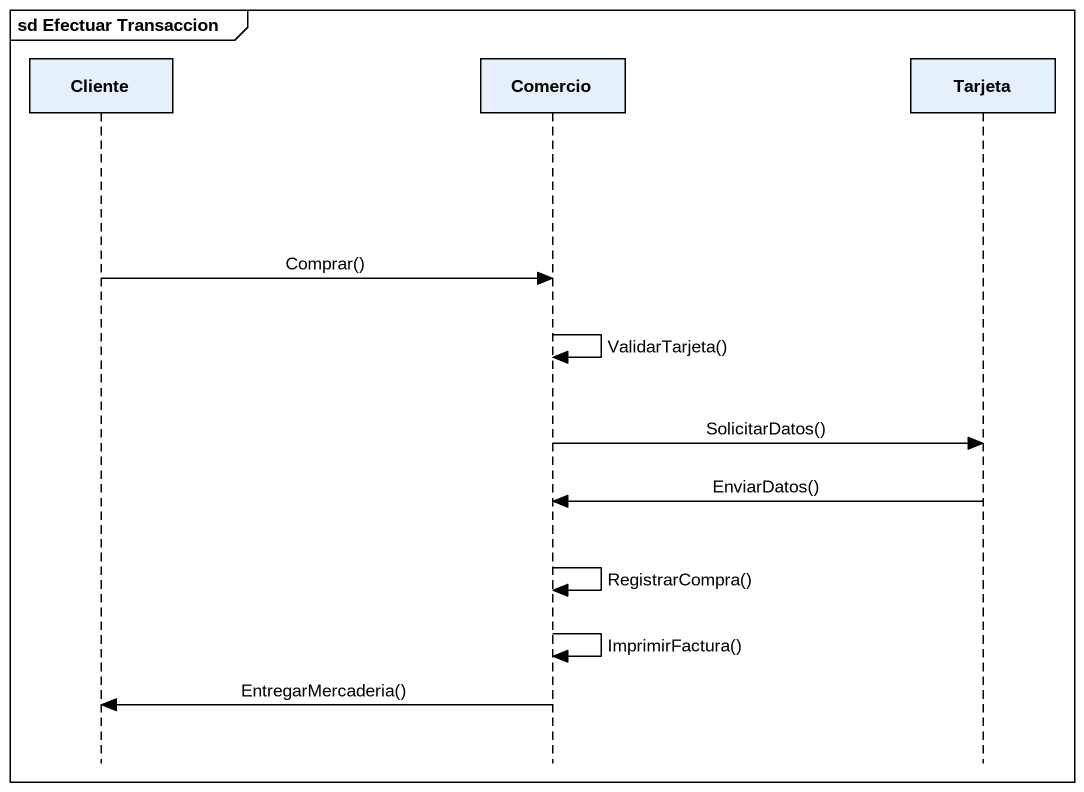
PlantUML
@startuml
mainframe sd Efectuar Transaccion
hide footbox
participant Cliente
participant Comercio
participant Tarjeta

Cliente -> Comercio : Comprar()
Comercio -> Comercio : ValidarTarjeta()
Comercio -> Tarjeta : SolicitarDatos()
Tarjeta -> Comercio : EnviarDatos()
Comercio -> Comercio : RegistrarCompra()
Comercio -> Comercio : ImprimirFactura()
Comercio -> Cliente : EntregarMercaderia()
@enduml
